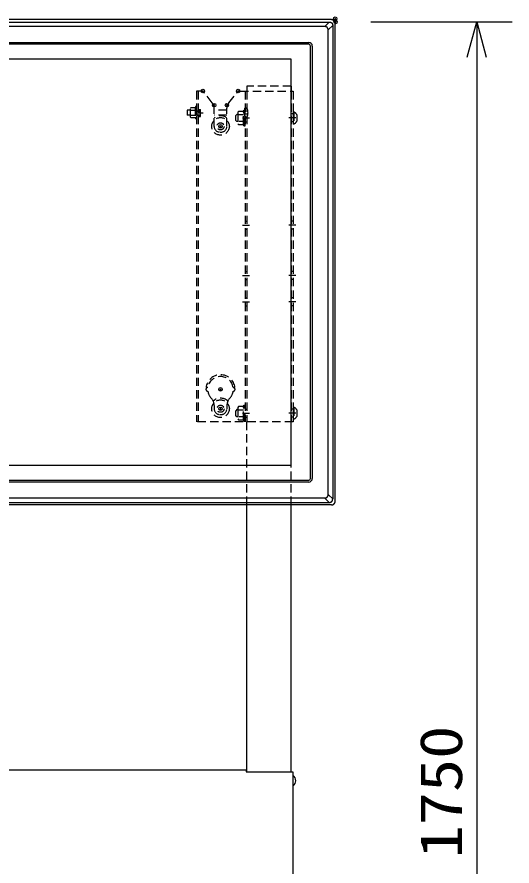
# Model space of a CAD drawing. Units: millimetres, scale not verified. Extents: x -62 to 62, y -116 to 117.
# Drawn here: x -24.98 to 3.08, y 24.91 to 73.02 of the extents above; entities that cross this region are included whole.
import ezdxf
from ezdxf.enums import TextEntityAlignment as Align

# ---------------------------------------------------------------- set-up
doc = ezdxf.new("R2010")
doc.units = ezdxf.units.MM
doc.header["$LTSCALE"] = 0.392256
doc.header["$PDMODE"] = 32
doc.header["$PDSIZE"] = 0.196
doc.linetypes.add('DASHED1', pattern=[1.8, 1.2, -0.6])
for name, color, linetype in [('0-0_GAIKEI', 1, 'Continuous'), ('0-2_TOUROKU', 3, 'Continuous'), ('0-3_MOJI1', 2, 'Continuous')]:
    doc.layers.add(name, color=color, linetype=linetype)
doc.styles.add('ＭＳ ゴシック', font='')
doc.styles.get('ＭＳ ゴシック').set_extended_font_data('MS Gothic')

# ---------------------------------------------------------------- blocks, each defined once
blk = doc.blocks.new('_OPEN30')
at = {"layer": '0-2_TOUROKU', "color": 7}
blk.add_line((0, 0), (-1, 0), dxfattribs=at)
blk.add_lwpolyline([(-1, 0.2679), (0, 0), (-1, -0.2679)], dxfattribs=at)

msp = doc.modelspace()

# ---------------------------------------------------------------- linework, layer by layer
at = {"layer": '0-0_GAIKEI', "color": 7}
for p, q in [((-7.1431, 72.8678), (-52.7376, 72.8678)), ((-7.1431, 72.8678), (-7.1431, 72.8679)), ((-6.9431, 45.5733), (-6.9431, 72.6678)), ((-6.9431, 72.6678), (-6.943, 72.6678)), ((-7.1431, 45.3733), (-52.7376, 45.3733)), ((-11.9404, 30.2446), (-11.9404, 45.3733)), ((-9.4404, 30.2446), (-9.4404, 45.3733)), ((-7.1431, 45.3733), (-7.1431, 45.3732)), ((-6.9431, 45.5733), (-6.943, 45.5733)), ((-11.9904, 30.3446), (-47.8904, 30.3446)), ((-11.9904, 30.3446), (-11.9904, 30.2446)), ((-11.9904, 30.2446), (-9.3354, 30.2446)), ((-9.3354, 30.2446), (-9.3354, 23.4446))]:
    msp.add_line(p, q, dxfattribs=at)
at = {"layer": '0-0_GAIKEI'}
for p, q in [((-52.6013, 72.7314), (-7.2795, 72.7314)), ((-7.2795, 72.7314), (-7.5132, 72.4978)), ((-7.5132, 72.4712), (-52.3676, 72.4712)), ((-7.5132, 72.4978), (-7.5132, 72.4712)), ((-7.3397, 45.9434), (-7.3397, 72.2977)), ((-7.3132, 72.2977), (-7.3397, 72.2977)), ((-7.3132, 72.2978), (-7.0795, 72.5314)), ((-7.0795, 72.5314), (-7.0795, 45.7097)), ((-51.4404, 71.5725), (-8.4404, 71.5725)), ((-8.4404, 71.4706), (-51.4404, 71.4706)), ((-8.3404, 46.8706), (-8.3404, 71.3706)), ((-8.2384, 71.3706), (-8.2384, 46.8706)), ((-50.4204, 70.6456), (-9.4604, 70.6456)), ((-9.4604, 70.6456), (-9.4604, 47.5956)), ((-9.4604, 47.5956), (-50.4204, 47.5956)), ((-51.4404, 46.7706), (-8.4404, 46.7706)), ((-8.4404, 46.6686), (-51.4404, 46.6686)), ((-52.3675, 45.77), (-7.5132, 45.77)), ((-7.5132, 45.77), (-7.5132, 45.7434)), ((-7.5132, 45.7434), (-7.2795, 45.5097)), ((-7.3132, 45.9434), (-7.3397, 45.9434)), ((-7.0795, 45.7097), (-7.3132, 45.9434)), ((-52.6012, 45.5097), (-7.2795, 45.5097)), ((-9.318, 30.0396), (-9.3354, 30.0396)), ((-9.318, 29.4496), (-9.318, 30.0396)), ((-9.318, 29.4496), (-9.3354, 29.4496))]:
    msp.add_line(p, q, dxfattribs=at)
at = {"layer": '0-0_GAIKEI', "linetype": 'DASHED1'}
for p, q in [((-14.8029, 68.8196), (-14.8029, 50.0696)), ((-14.5608, 68.8196), (-14.8029, 68.8196)), ((-14.7029, 68.8196), (-14.7029, 50.0696)), ((-12.3199, 68.8196), (-9.3279, 68.8196)), ((-12.0529, 68.8196), (-12.0529, 50.0696)), ((-11.9529, 68.8196), (-11.9529, 50.0696)), ((-11.9404, 69.0946), (-11.9404, 68.8196)), ((-9.4404, 69.0946), (-11.9404, 69.0946)), ((-9.4404, 69.0946), (-9.4404, 68.8196)), ((-9.4279, 68.8196), (-9.4279, 50.0696)), ((-9.3279, 68.8196), (-9.3279, 50.0696)), ((-13.9118, 68.1563), (-14.3653, 68.7254)), ((-12.9689, 68.1563), (-12.5154, 68.7254)), ((-15.1329, 67.8446), (-15.1105, 67.8833)), ((-15.1329, 67.3446), (-15.1329, 67.8446)), ((-15.1105, 67.8833), (-14.8829, 67.8833)), ((-14.8529, 67.9446), (-14.8829, 67.8446)), ((-14.8829, 67.8833), (-14.8829, 67.3059)), ((-14.8529, 67.9446), (-14.8529, 67.2446)), ((-14.8029, 67.9446), (-14.8529, 67.9446)), ((-14.8029, 67.9446), (-14.8029, 67.2446)), ((-13.8029, 66.8196), (-13.8029, 67.8447)), ((-13.0779, 66.8196), (-13.0779, 67.8447)), ((-12.0779, 67.8571), (-11.9953, 67.8528)), ((-15.1329, 67.4446), (-15.3279, 67.4446)), ((-15.1105, 67.3059), (-15.1329, 67.3446)), ((-15.1105, 67.7389), (-14.8829, 67.7389)), ((-15.1105, 67.4503), (-14.8829, 67.4503)), ((-14.4279, 67.5696), (-14.9529, 67.5696)), ((-14.8829, 67.3446), (-14.8529, 67.2446)), ((-14.7029, 67.7696), (-14.5779, 67.7696)), ((-14.7029, 67.6946), (-14.5779, 67.6946)), ((-14.7029, 67.6696), (-14.5779, 67.6696)), ((-14.7029, 67.4696), (-14.5779, 67.4696)), ((-14.7029, 67.4446), (-14.5779, 67.4446)), ((-14.7029, 67.3696), (-14.5779, 67.3696)), ((-14.5779, 67.3696), (-14.5779, 67.7696)), ((-13.0779, 67.7446), (-13.8029, 67.7446)), ((-13.0779, 67.4446), (-13.8029, 67.4446)), ((-12.5179, 67.4946), (-12.5779, 67.4346)), ((-12.5779, 67.1546), (-12.5779, 67.4346)), ((-12.4579, 67.4946), (-12.5179, 67.4946)), ((-12.4288, 67.6699), (-12.4579, 67.6196)), ((-12.4579, 67.6196), (-12.4579, 66.9696)), ((-12.1329, 67.6699), (-12.4288, 67.6699)), ((-12.4288, 67.4822), (-12.1329, 67.4822)), ((-12.1329, 67.6196), (-12.1229, 67.7446)), ((-12.1329, 66.9193), (-12.1329, 67.6699)), ((-12.0529, 66.8446), (-12.0529, 67.7446)), ((-12.0529, 67.5196), (-11.9529, 67.5196)), ((-9.3279, 67.5196), (-9.4279, 67.5196)), ((-9.3279, 67.6105), (-9.3279, 66.9787)), ((-9.2779, 67.6105), (-9.2779, 66.9787)), ((-9.1079, 67.4781), (-9.1079, 67.1111)), ((-14.8829, 67.3059), (-15.1105, 67.3059)), ((-14.8029, 67.2446), (-14.8529, 67.2446)), ((-12.5179, 67.0946), (-12.5779, 67.1546)), ((-12.4579, 67.0946), (-12.5179, 67.0946)), ((-12.4579, 66.9696), (-12.4288, 66.9193)), ((-12.4288, 67.107), (-12.1329, 67.107)), ((-12.4288, 66.9193), (-12.1329, 66.9193)), ((-12.2029, 67.2946), (-11.8029, 67.2946)), ((-12.1229, 66.8446), (-12.1329, 66.9696)), ((-12.0529, 67.0696), (-11.9529, 67.0696)), ((-9.1779, 67.2946), (-9.5779, 67.2946)), ((-9.3279, 67.0696), (-9.4279, 67.0696)), ((-13.4779, 66.4946), (-13.4029, 66.4946)), ((-12.1229, 66.8446), (-12.0529, 66.8446)), ((-12.2029, 61.2196), (-11.8029, 61.2196)), ((-12.0529, 61.4446), (-11.9529, 61.4446)), ((-9.1779, 61.2196), (-9.5779, 61.2196)), ((-9.3279, 61.4446), (-9.4279, 61.4446)), ((-12.0529, 60.9946), (-11.9529, 60.9946)), ((-9.3279, 60.9946), (-9.4279, 60.9946)), ((-12.2029, 58.3696), (-11.8029, 58.3696)), ((-12.0529, 58.5946), (-11.9529, 58.5946)), ((-9.1779, 58.3696), (-9.5779, 58.3696)), ((-9.3279, 58.5946), (-9.4279, 58.5946)), ((-12.0529, 58.1446), (-11.9529, 58.1446)), ((-9.3279, 58.1446), (-9.4279, 58.1446)), ((-12.2029, 56.8696), (-11.8029, 56.8696)), ((-12.0529, 57.0946), (-11.9529, 57.0946)), ((-9.1779, 56.8696), (-9.5779, 56.8696)), ((-9.3279, 57.0946), (-9.4279, 57.0946)), ((-12.0529, 56.6446), (-11.9529, 56.6446)), ((-9.3279, 56.6446), (-9.4279, 56.6446)), ((-14.1579, 52.0196), (-14.2589, 52.0196)), ((-12.7228, 52.0196), (-12.6218, 52.0196)), ((-13.8029, 51.009), (-13.8029, 50.8196)), ((-13.0779, 51.009), (-13.0779, 50.8196)), ((-12.1329, 50.8946), (-12.1229, 51.0196)), ((-12.0529, 50.1196), (-12.0529, 51.0196)), ((-12.5179, 50.7696), (-12.5779, 50.7096)), ((-12.5779, 50.4296), (-12.5779, 50.7096)), ((-12.4579, 50.7696), (-12.5179, 50.7696)), ((-12.4288, 50.9449), (-12.4579, 50.8946)), ((-12.4579, 50.8946), (-12.4579, 50.2446)), ((-12.1329, 50.9449), (-12.4288, 50.9449)), ((-12.4288, 50.7572), (-12.1329, 50.7572)), ((-12.2029, 50.5696), (-11.8029, 50.5696)), ((-12.1329, 50.1943), (-12.1329, 50.9449)), ((-12.0529, 50.7946), (-11.9529, 50.7946)), ((-9.1779, 50.5696), (-9.5779, 50.5696)), ((-9.3279, 50.7946), (-9.4279, 50.7946)), ((-9.3279, 50.8855), (-9.3279, 50.2537)), ((-9.2779, 50.8855), (-9.2779, 50.2537)), ((-9.1079, 50.7531), (-9.1079, 50.3861)), ((-9.3279, 50.0696), (-14.8029, 50.0696)), ((-13.4779, 50.4946), (-13.4029, 50.4946)), ((-12.5179, 50.3696), (-12.5779, 50.4296)), ((-12.4579, 50.3696), (-12.5179, 50.3696)), ((-12.4579, 50.2446), (-12.4288, 50.1943)), ((-12.4288, 50.3819), (-12.1329, 50.3819)), ((-12.4288, 50.1943), (-12.1329, 50.1943)), ((-12.1229, 50.1196), (-12.1329, 50.2446)), ((-12.1229, 50.1196), (-12.0529, 50.1196)), ((-12.0529, 50.3446), (-11.9529, 50.3446)), ((-11.9404, 45.3733), (-11.9404, 50.0696)), ((-9.4404, 45.3733), (-9.4404, 50.0696)), ((-9.3279, 50.3446), (-9.4279, 50.3446))]:
    msp.add_line(p, q, dxfattribs=at)
at = {"layer": '0-0_GAIKEI'}
for points in [[(-7.2795, 72.7314), (-7.2786, 72.7313), (-7.2778, 72.7312), (-7.2769, 72.731), (-7.2761, 72.7309), (-7.2752, 72.7307), (-7.2744, 72.7306), (-7.2735, 72.7305), (-7.2727, 72.7303), (-7.2718, 72.7302), (-7.2709, 72.7301), (-7.2701, 72.73), (-7.2692, 72.7298), (-7.2684, 72.7297), (-7.2675, 72.7296), (-7.2667, 72.7295), (-7.2658, 72.7293), (-7.265, 72.7292), (-7.2641, 72.7291), (-7.2633, 72.729), (-7.2624, 72.7289), (-7.2616, 72.7287), (-7.2607, 72.7286), (-7.2598, 72.7285), (-7.259, 72.7284), (-7.2581, 72.7283), (-7.2573, 72.7282), (-7.2564, 72.7281), (-7.2556, 72.7279), (-7.2547, 72.7278), (-7.2539, 72.7277), (-7.253, 72.7276), (-7.2521, 72.7275), (-7.2513, 72.7274), (-7.2504, 72.7273), (-7.2496, 72.7272), (-7.2487, 72.7271), (-7.2479, 72.727), (-7.247, 72.7269), (-7.2461, 72.7268)], [(-7.2461, 72.7268), (-7.2453, 72.7267), (-7.2444, 72.7266), (-7.2436, 72.7265), (-7.2427, 72.7264), (-7.2419, 72.7263), (-7.241, 72.7262), (-7.2401, 72.7261), (-7.2393, 72.726), (-7.2384, 72.7259), (-7.2376, 72.7258), (-7.2367, 72.7257)], [(-7.2367, 72.7257), (-7.2322, 72.7252), (-7.2277, 72.7245), (-7.2232, 72.7237), (-7.2187, 72.7227), (-7.2143, 72.7217), (-7.2099, 72.7205), (-7.2054, 72.7192), (-7.2011, 72.7177), (-7.1967, 72.7162), (-7.1924, 72.7145), (-7.1881, 72.7127), (-7.1839, 72.7108), (-7.1797, 72.7088), (-7.1756, 72.7067), (-7.1715, 72.7045), (-7.1675, 72.7021), (-7.1636, 72.6997), (-7.1597, 72.6971), (-7.1559, 72.6944), (-7.1521, 72.6917), (-7.1484, 72.6888), (-7.1448, 72.6858), (-7.1413, 72.6828), (-7.1379, 72.6796), (-7.1345, 72.6764), (-7.1313, 72.673), (-7.1281, 72.6696), (-7.1251, 72.6661), (-7.1221, 72.6625), (-7.1192, 72.6588), (-7.1165, 72.6551), (-7.1138, 72.6512), (-7.1113, 72.6474), (-7.1088, 72.6434), (-7.1065, 72.6394), (-7.1042, 72.6353), (-7.1021, 72.6312), (-7.1001, 72.627), (-7.0982, 72.6228)], [(-7.4556, 72.4604), (-7.4607, 72.4622), (-7.4658, 72.4639), (-7.471, 72.4654), (-7.4762, 72.4667), (-7.4815, 72.4679), (-7.4867, 72.4689), (-7.492, 72.4697), (-7.4973, 72.4703), (-7.5026, 72.4708), (-7.5079, 72.4711), (-7.5132, 72.4712)], [(-7.3397, 72.2977), (-7.3398, 72.303), (-7.3401, 72.3083), (-7.3406, 72.3136), (-7.3412, 72.3189), (-7.342, 72.3242), (-7.343, 72.3294), (-7.3442, 72.3347), (-7.3455, 72.3399), (-7.347, 72.3451), (-7.3487, 72.3502), (-7.3505, 72.3553), (-7.3525, 72.3604), (-7.3547, 72.3654), (-7.357, 72.3703), (-7.3594, 72.3752), (-7.362, 72.38), (-7.3648, 72.3847), (-7.3677, 72.3894), (-7.3707, 72.3939), (-7.3739, 72.3984), (-7.3772, 72.4028), (-7.3806, 72.4071), (-7.3842, 72.4112), (-7.3879, 72.4153), (-7.3917, 72.4192), (-7.3956, 72.423), (-7.3997, 72.4267), (-7.4039, 72.4303), (-7.4081, 72.4337), (-7.4125, 72.4371), (-7.417, 72.4402), (-7.4216, 72.4432), (-7.4262, 72.4461), (-7.4309, 72.4489), (-7.4357, 72.4515), (-7.4406, 72.4539), (-7.4456, 72.4562), (-7.4505, 72.4584), (-7.4556, 72.4604)], [(-7.0982, 72.6228), (-7.0964, 72.6185), (-7.0947, 72.6142), (-7.0932, 72.6099), (-7.0917, 72.6055), (-7.0904, 72.6011), (-7.0892, 72.5966), (-7.0882, 72.5922), (-7.0872, 72.5877), (-7.0864, 72.5832), (-7.0857, 72.5787), (-7.0852, 72.5742)], [(-7.0852, 72.5742), (-7.0851, 72.5734), (-7.085, 72.5725), (-7.0849, 72.5716), (-7.0848, 72.5708), (-7.0847, 72.5699), (-7.0846, 72.5691), (-7.0845, 72.5682), (-7.0844, 72.5674), (-7.0843, 72.5665), (-7.0842, 72.5656), (-7.0841, 72.5648), (-7.084, 72.5639), (-7.0839, 72.5631), (-7.0838, 72.5622), (-7.0837, 72.5614), (-7.0836, 72.5605), (-7.0835, 72.5596), (-7.0834, 72.5588), (-7.0833, 72.5579), (-7.0832, 72.5571), (-7.0831, 72.5562), (-7.083, 72.5554), (-7.0829, 72.5545), (-7.0827, 72.5536), (-7.0826, 72.5528), (-7.0825, 72.5519), (-7.0824, 72.5511), (-7.0823, 72.5502), (-7.0822, 72.5494), (-7.0821, 72.5485), (-7.0819, 72.5477), (-7.0818, 72.5468), (-7.0817, 72.5459), (-7.0816, 72.5451), (-7.0815, 72.5442), (-7.0813, 72.5434), (-7.0812, 72.5425), (-7.0811, 72.5417), (-7.081, 72.5408)], [(-7.081, 72.5408), (-7.0808, 72.54), (-7.0807, 72.5391), (-7.0806, 72.5383), (-7.0804, 72.5374), (-7.0803, 72.5366), (-7.0802, 72.5357), (-7.08, 72.5348), (-7.0799, 72.534), (-7.0797, 72.5331), (-7.0796, 72.5323), (-7.0795, 72.5314)], [(-7.5132, 45.7699), (-7.5079, 45.77), (-7.5026, 45.7703), (-7.4973, 45.7708), (-7.492, 45.7714), (-7.4867, 45.7722), (-7.4815, 45.7732), (-7.4762, 45.7744), (-7.471, 45.7757), (-7.4658, 45.7772), (-7.4607, 45.7789), (-7.4556, 45.7807), (-7.4505, 45.7827), (-7.4456, 45.7849), (-7.4406, 45.7872), (-7.4357, 45.7896), (-7.4309, 45.7922), (-7.4262, 45.795), (-7.4216, 45.7979), (-7.417, 45.8009), (-7.4125, 45.8041), (-7.4081, 45.8074), (-7.4039, 45.8108), (-7.3997, 45.8144), (-7.3956, 45.8181), (-7.3917, 45.8219), (-7.3879, 45.8258), (-7.3842, 45.8299), (-7.3806, 45.8341), (-7.3772, 45.8383), (-7.3739, 45.8427), (-7.3707, 45.8472), (-7.3677, 45.8518), (-7.3648, 45.8564), (-7.362, 45.8611), (-7.3594, 45.8659), (-7.357, 45.8708), (-7.3547, 45.8758), (-7.3525, 45.8808), (-7.3505, 45.8858)], [(-7.3505, 45.8858), (-7.3487, 45.8909), (-7.347, 45.896), (-7.3455, 45.9012), (-7.3442, 45.9064), (-7.343, 45.9117), (-7.342, 45.9169), (-7.3412, 45.9222), (-7.3406, 45.9275), (-7.3401, 45.9328), (-7.3398, 45.9381), (-7.3397, 45.9434)], [(-7.0823, 45.6909), (-7.0822, 45.6918), (-7.0821, 45.6926), (-7.0819, 45.6935), (-7.0818, 45.6943), (-7.0817, 45.6952), (-7.0816, 45.696), (-7.0815, 45.6969), (-7.0813, 45.6977), (-7.0812, 45.6986), (-7.0811, 45.6994), (-7.081, 45.7003), (-7.0808, 45.7012), (-7.0807, 45.702), (-7.0806, 45.7029), (-7.0804, 45.7037), (-7.0803, 45.7046), (-7.0802, 45.7054), (-7.08, 45.7063), (-7.0799, 45.7071), (-7.0797, 45.708), (-7.0796, 45.7088), (-7.0795, 45.7097)], [(-7.2795, 45.5097), (-7.2787, 45.5098), (-7.2778, 45.51), (-7.277, 45.5101), (-7.2761, 45.5102), (-7.2752, 45.5104), (-7.2744, 45.5105), (-7.2735, 45.5106), (-7.2727, 45.5108), (-7.2718, 45.5109), (-7.271, 45.511), (-7.2701, 45.5112), (-7.2693, 45.5113), (-7.2684, 45.5114), (-7.2676, 45.5115), (-7.2667, 45.5117), (-7.2659, 45.5118), (-7.265, 45.5119), (-7.2641, 45.512), (-7.2633, 45.5121), (-7.2624, 45.5123), (-7.2616, 45.5124), (-7.2607, 45.5125), (-7.2599, 45.5126), (-7.259, 45.5127), (-7.2582, 45.5128), (-7.2573, 45.5129), (-7.2564, 45.5131), (-7.2556, 45.5132), (-7.2547, 45.5133), (-7.2539, 45.5134), (-7.253, 45.5135), (-7.2522, 45.5136), (-7.2513, 45.5137), (-7.2504, 45.5138), (-7.2496, 45.5139), (-7.2487, 45.514), (-7.2479, 45.5141), (-7.247, 45.5142), (-7.2462, 45.5143)], [(-7.2462, 45.5143), (-7.2453, 45.5144), (-7.2444, 45.5145), (-7.2436, 45.5146), (-7.2427, 45.5147), (-7.2419, 45.5148), (-7.241, 45.5149), (-7.2401, 45.515), (-7.2393, 45.5151), (-7.2384, 45.5152), (-7.2376, 45.5153), (-7.2367, 45.5154)], [(-7.2367, 45.5154), (-7.2322, 45.5159), (-7.2277, 45.5166), (-7.2232, 45.5174), (-7.2187, 45.5184), (-7.2143, 45.5194), (-7.2099, 45.5206), (-7.2054, 45.5219), (-7.2011, 45.5234), (-7.1967, 45.5249), (-7.1924, 45.5266), (-7.1881, 45.5284), (-7.1839, 45.5303), (-7.1797, 45.5323), (-7.1756, 45.5344), (-7.1715, 45.5367), (-7.1675, 45.539), (-7.1636, 45.5415), (-7.1597, 45.544), (-7.1559, 45.5467), (-7.1521, 45.5494), (-7.1484, 45.5523), (-7.1448, 45.5553), (-7.1413, 45.5583), (-7.1379, 45.5615), (-7.1345, 45.5647), (-7.1313, 45.5681), (-7.1281, 45.5715), (-7.1251, 45.575), (-7.1221, 45.5786), (-7.1192, 45.5823), (-7.1165, 45.586), (-7.1138, 45.5899), (-7.1113, 45.5938), (-7.1088, 45.5977), (-7.1065, 45.6017), (-7.1042, 45.6058), (-7.1021, 45.6099), (-7.1001, 45.6141), (-7.0982, 45.6183)], [(-7.0982, 45.6183), (-7.0964, 45.6226), (-7.0947, 45.6269), (-7.0932, 45.6313), (-7.0917, 45.6356), (-7.0904, 45.64), (-7.0892, 45.6445), (-7.0882, 45.6489), (-7.0872, 45.6534), (-7.0864, 45.6579), (-7.0857, 45.6624), (-7.0852, 45.6669), (-7.0851, 45.6678), (-7.085, 45.6686), (-7.0849, 45.6695), (-7.0848, 45.6703), (-7.0847, 45.6712), (-7.0846, 45.6721), (-7.0845, 45.6729), (-7.0844, 45.6738), (-7.0843, 45.6746), (-7.0842, 45.6755), (-7.0841, 45.6763), (-7.084, 45.6772), (-7.0839, 45.6781), (-7.0838, 45.6789), (-7.0837, 45.6798), (-7.0836, 45.6806), (-7.0835, 45.6815), (-7.0834, 45.6823), (-7.0833, 45.6832), (-7.0832, 45.6841), (-7.0831, 45.6849), (-7.083, 45.6858), (-7.0829, 45.6866), (-7.0827, 45.6875), (-7.0826, 45.6883), (-7.0825, 45.6892), (-7.0824, 45.69), (-7.0823, 45.6909)]]:
    msp.add_lwpolyline(points, dxfattribs=at)
at = {"layer": '0-0_GAIKEI', "color": 7}
for points in [[(-7.1431, 72.8678), (-7.137, 72.8677), (-7.1309, 72.8674), (-7.1247, 72.8669), (-7.1186, 72.8661), (-7.1125, 72.8652), (-7.1064, 72.8641), (-7.1003, 72.8628), (-7.0943, 72.8613), (-7.0883, 72.8596), (-7.0823, 72.8577), (-7.0764, 72.8556), (-7.0705, 72.8534), (-7.0647, 72.8509), (-7.059, 72.8483), (-7.0533, 72.8455), (-7.0477, 72.8426), (-7.0422, 72.8395), (-7.0368, 72.8362), (-7.0316, 72.8327), (-7.0264, 72.8291), (-7.0213, 72.8253), (-7.0164, 72.8214), (-7.0115, 72.8173), (-7.0068, 72.813), (-7.0023, 72.8086), (-6.9979, 72.8041), (-6.9937, 72.7994), (-6.9896, 72.7946), (-6.9856, 72.7896), (-6.9818, 72.7845), (-6.9782, 72.7794), (-6.9748, 72.7741), (-6.9715, 72.7687), (-6.9683, 72.7632), (-6.9654, 72.7576), (-6.9626, 72.752), (-6.96, 72.7462), (-6.9575, 72.7404), (-6.9553, 72.7346)], [(-6.9553, 72.7346), (-6.9532, 72.7286), (-6.9513, 72.7227), (-6.9496, 72.7167), (-6.9481, 72.7106), (-6.9468, 72.7045), (-6.9457, 72.6984), (-6.9448, 72.6923), (-6.9441, 72.6862), (-6.9435, 72.68), (-6.9432, 72.6739), (-6.9431, 72.6678)], [(-7.1431, 45.3733), (-7.137, 45.3734), (-7.1309, 45.3737), (-7.1247, 45.3743), (-7.1186, 45.375), (-7.1125, 45.3759), (-7.1064, 45.377), (-7.1003, 45.3783), (-7.0943, 45.3799), (-7.0883, 45.3815), (-7.0823, 45.3834), (-7.0764, 45.3855), (-7.0705, 45.3878), (-7.0647, 45.3902), (-7.059, 45.3928), (-7.0533, 45.3956), (-7.0477, 45.3985), (-7.0422, 45.4017), (-7.0368, 45.405), (-7.0316, 45.4084), (-7.0264, 45.412), (-7.0213, 45.4158), (-7.0164, 45.4198), (-7.0115, 45.4239), (-7.0068, 45.4281), (-7.0023, 45.4325), (-6.9979, 45.4371), (-6.9937, 45.4417), (-6.9896, 45.4466), (-6.9856, 45.4515), (-6.9818, 45.4566), (-6.9782, 45.4618), (-6.9748, 45.467), (-6.9715, 45.4724), (-6.9683, 45.4779), (-6.9654, 45.4835), (-6.9626, 45.4892), (-6.96, 45.4949), (-6.9575, 45.5007), (-6.9553, 45.5066)], [(-6.9553, 45.5066), (-6.9532, 45.5125), (-6.9513, 45.5185), (-6.9496, 45.5245), (-6.9481, 45.5305), (-6.9468, 45.5366), (-6.9457, 45.5427), (-6.9448, 45.5488), (-6.9441, 45.5549), (-6.9435, 45.5611), (-6.9432, 45.5672), (-6.9431, 45.5733)]]:
    msp.add_lwpolyline(points, dxfattribs=at)
at = {"layer": '0-0_GAIKEI', "linetype": 'DASHED1'}
for points in [[(-12.0779, 67.8571), (-12.0779, 67.3321), (-11.9953, 67.3364)], [(-15.1329, 67.7446), (-15.3279, 67.7446), (-15.3279, 67.4446)], [(-12.1229, 66.8446), (-12.1229, 67.7446), (-12.0529, 67.7446)], [(-12.1229, 50.1196), (-12.1229, 51.0196), (-12.0529, 51.0196)]]:
    msp.add_lwpolyline(points, dxfattribs=at)
for centre, radius in [((-13.4404, 66.8196), 0.5), ((-13.4404, 66.8196), 0.2), ((-13.4404, 50.8196), 0.5), ((-13.4404, 50.8196), 0.2)]:
    msp.add_circle(centre, radius, dxfattribs=at)
at = {"layer": '0-0_GAIKEI'}
for centre, radius, start, end in [((-8.4404, 71.3706), 0.2019, 0, 89.99998), ((-8.4404, 71.3706), 0.1, 0, 89.99998), ((-8.4404, 46.8706), 0.2019, 270, 359.99998), ((-8.4404, 46.8706), 0.1, 270, 359.99998), ((-9.5654, 29.7446), 0.385, 309.98312, 50.01688)]:
    msp.add_arc(centre, radius, start, end, dxfattribs=at)
at = {"layer": '0-0_GAIKEI', "linetype": 'DASHED1'}
for centre, radius, start, end in [((-14.5608, 68.5696), 0.25, 38.55046, 90), ((-12.3199, 68.5696), 0.25, 90, 141.44954), ((-14.3029, 67.8447), 0.5, 0, 38.55046), ((-12.5779, 67.8447), 0.5, 141.44954, 180), ((-12.0003, 67.7579), 0.095, 15.65992, 87), ((-14.7029, 67.7696), 0.1, 180, 270), ((-14.7029, 67.3696), 0.1, 90, 180), ((-13.4404, 66.8196), 0.6, 52.8311, 127.1689), ((-12.0003, 67.4313), 0.095, 273, 344.34008), ((-12.5829, 67.5946), 0.7, 344.34008, 15.65992), ((-9.3029, 67.6105), 0.025, 69.70255, 180), ((-9.4197, 67.2946), 0.3619, 30.47823, 69.70255), ((-9.3029, 66.9787), 0.025, 180, 290.29745), ((-9.4197, 67.2946), 0.3619, 290.29745, 329.52177), ((-13.4779, 66.8196), 0.325, 180, 270), ((-13.4029, 66.8196), 0.325, 270, 0), ((-13.4404, 51.9196), 0.825, 6.96539, 173.03461), ((-13.4404, 51.9196), 0.725, 7.90914, 172.09086), ((-14.1654, 51.9196), 0.1, 86.04543, 273.95457), ((-12.7154, 51.9196), 0.1, 266.04543, 93.95457), ((-13.4404, 51.9196), 0.725, 187.90914, 223.4133), ((-13.4404, 51.9196), 0.725, 316.5867, 352.09086), ((-14.4029, 51.009), 0.6, 0, 43.4133), ((-13.4404, 50.8196), 0.6, 46.29996, 133.70004), ((-12.4779, 51.009), 0.6, 136.5867, 180), ((-13.4779, 50.8196), 0.325, 180, 270), ((-13.4029, 50.8196), 0.325, 270, 0), ((-9.3029, 50.8855), 0.025, 69.70255, 180), ((-9.4197, 50.5696), 0.3619, 30.47823, 69.70255), ((-9.3029, 50.2537), 0.025, 180, 290.29745), ((-9.4197, 50.5696), 0.3619, 290.29745, 329.52177)]:
    msp.add_arc(centre, radius, start, end, dxfattribs=at)
at = {"layer": '0-0_GAIKEI'}
for p in [(-14.4404, 68.8196), (-12.4404, 68.8196), (-13.8029, 68.0196), (-13.0779, 68.0196), (-13.4404, 66.8196), (-13.4404, 66.8196), (-13.4404, 51.9196), (-13.4404, 50.8196)]:
    msp.add_point(p, dxfattribs=at)
at = {"layer": '0-2_TOUROKU'}
for p, q in [((-4.9176, 72.7336), (3.0824, 72.7336)), ((1.0824, 70.7336), (1.0824, -12.6354))]:
    msp.add_line(p, q, dxfattribs=at)
at = {"layer": '0-3_MOJI1', "color": 7}
for p in [(-6.9404, 72.9178), (-6.9176, 72.7336)]:
    msp.add_point(p, dxfattribs=at)

# ---------------------------------------------------------------- block references
at = {"layer": '0-2_TOUROKU', "xscale": 2, "yscale": 2, "rotation": 90}
msp.add_blockref('_OPEN30', (1.0824, 72.7336), dxfattribs=at)

# ---------------------------------------------------------------- texts
at = {"layer": '0-2_TOUROKU', "style": 'ＭＳ ゴシック', "width": 1.15}
msp.add_text('1750', height=2.404, rotation=90, dxfattribs=at).set_placement((0.9728, 25.3417), align=Align.BOTTOM_LEFT)

doc.saveas('drawing.dxf')
